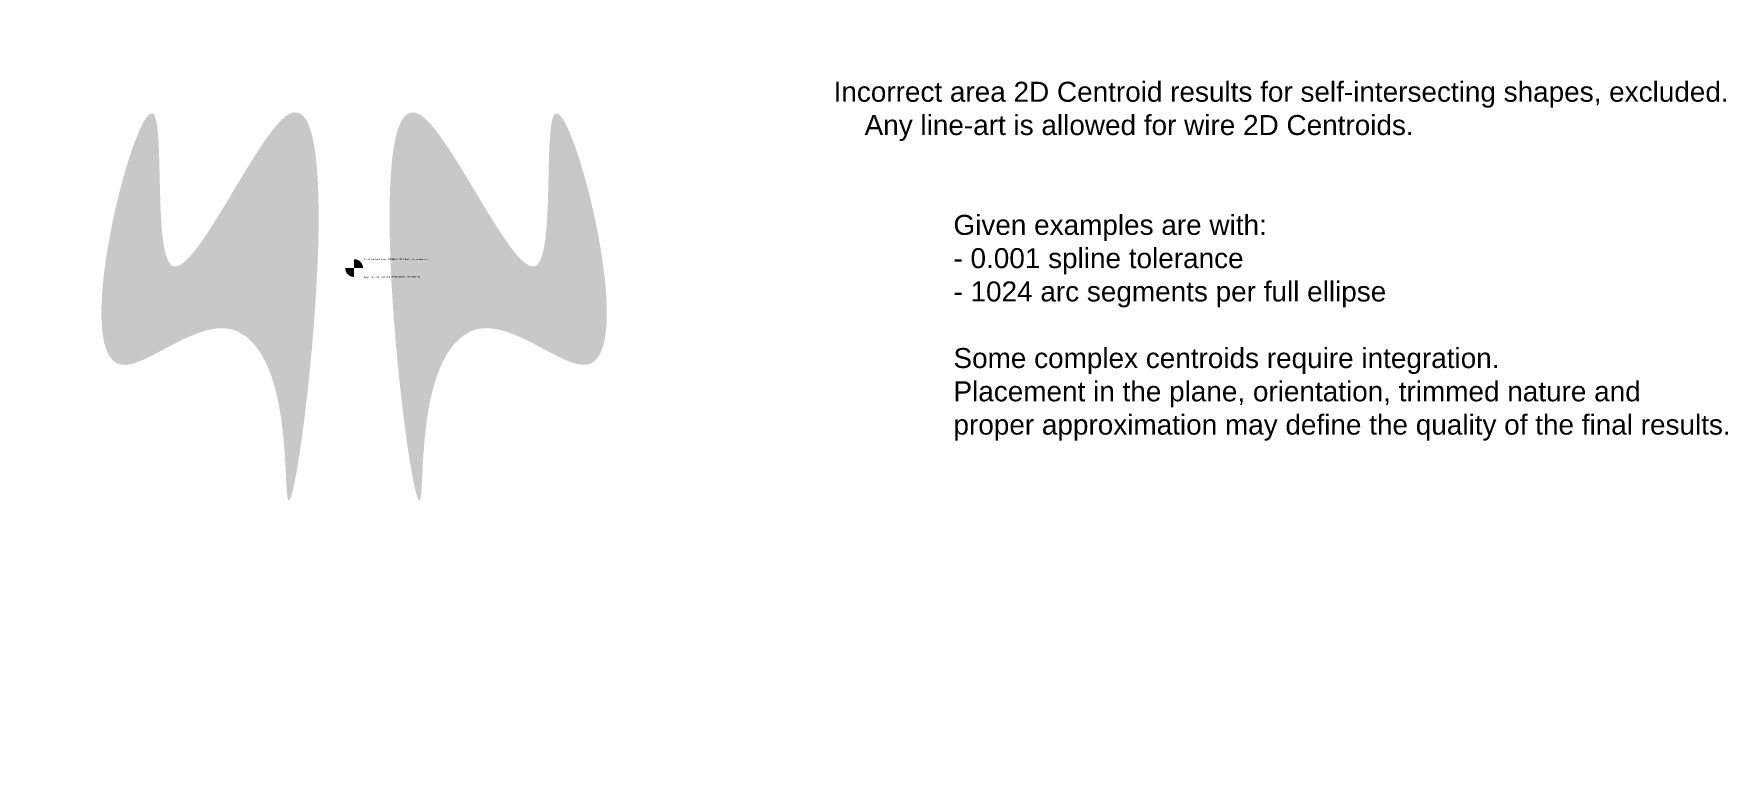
# Model space of a CAD drawing. Header units: millimetres. Extents: x 300 to 5400, y 194 to 3003.
# Drawn here: x 2819 to 5363, y 194 to 1272 of the extents above; entities that cross this region are included whole.
import ezdxf

# ---------------------------------------------------------------- set-up
doc = ezdxf.new("R2010")
doc.units = ezdxf.units.MM
for name, color, linetype, lineweight, true_color in [('As Hatch', 18, 'Continuous', 15, 0x000000), ('Centroid Examples (empty) ... As area centroid (empty) ... As arc segments (78)', 3, 'Continuous', 15, 0x00ff00), ('Text', 18, 'Continuous', 15, 0x000000)]:
    doc.layers.add(name, color=color, linetype=linetype, lineweight=lineweight, true_color=true_color)
doc.styles.add('textstyle27', font='arial.ttf')
doc.styles.add('textstyle29', font='arial.ttf')
doc.styles.add('textstyle54', font='')
doc.styles.add('textstyle55', font='')
doc.styles.get('textstyle54').set_extended_font_data('ISOCP')
doc.styles.get('textstyle55').set_extended_font_data('ISOCP')

msp = doc.modelspace()

# ---------------------------------------------------------------- hatches: boundary and pattern name
at = {"layer": 'As Hatch', "transparency": 33554687}
h = msp.add_hatch(color=256, dxfattribs=at)
edge = h.paths.add_edge_path(flags=0)
edge.add_spline(control_points=[(3125, 825), (3069.9, 850.4), (2819.2, 597.2), (3038.9, 1427.2), (2981.5, 721.3), (3341.6, 1563.3), (3173.2, 194.5), (3204, 788.6), (3125, 825)], knot_values=[0, 0, 0, 0, 728.010989, 2241.285584, 3146.824098, 4286.999523, 6586.999523, 7631.030174, 7631.030174, 7631.030174, 7631.030174], degree=3, periodic=0)
edge = h.paths.add_edge_path(flags=0)
edge.add_spline(control_points=[(3475, 825), (3530.1, 850.4), (3780.8, 597.2), (3561.1, 1427.2), (3618.5, 721.3), (3258.4, 1563.3), (3426.8, 194.5), (3396, 788.6), (3475, 825)], knot_values=[0, 0, 0, 0, 728.010989, 2241.285584, 3146.824098, 4286.999523, 6586.999523, 7631.030174, 7631.030174, 7631.030174, 7631.030174], degree=3, periodic=0)

# ---------------------------------------------------------------- linework, layer by layer
at = {"layer": 'Centroid Examples (empty) ... As area centroid (empty) ... As arc segments (78)', "color": 73, "true_color": 0x9bdc70, "flags": 128}
msp.add_lwpolyline([(3286.7, 920.2, 0, 0, 1), (3313.3, 920.2, 0, 0, 0), (3306.7, 920.2, 13.4, 13.4, 0.414214), (3300, 926.8, 0, 0, 0), (3300, 913.5, 13.4, 13.4, -0.414214), (3293.3, 920.2, 0, 0, 0), (3286.7, 920.2, 0, 0, -1), (3313.3, 920.2, 0, 0, 0)], format="xyseb", dxfattribs=at)

# ---------------------------------------------------------------- texts
at = {"layer": 'Centroid Examples (empty) ... As area centroid (empty) ... As arc segments (78)', "color": 73, "true_color": 0x9bdc70, "char_height": 2.5, "attachment_point": 1}
for s, insert, style in [('Total hatched area: 175586.347973 (Incl. approximations)', (3314.6, 934.7), 'textstyle54'), ('Approximated centroid: (3300.000000, 920.155749)', (3314.6, 908.1), 'textstyle55')]:
    msp.add_mtext(s, dxfattribs=dict(at, insert=insert, style=style))
at = {"layer": 'Text', "color": 1, "true_color": 0xff0000, "insert": (4020, 1200), "char_height": 30, "attachment_point": 1, "style": 'textstyle27'}
msp.add_mtext('Incorrect area 2D Centroid results for self-intersecting shapes, excluded.\\P    \\C3;Any line-art is allowed for wire 2D Centroids.', dxfattribs=at)
at = {"layer": 'Text', "color": 3, "true_color": 0x00ff00, "insert": (4200, 1000), "char_height": 30, "attachment_point": 1, "style": 'textstyle29'}
msp.add_mtext('Given examples are with:\\P- 0.001 spline tolerance\\P- 1024 arc segments per full ellipse\\P\\PSome complex centroids require integration.\\PPlacement in the plane, orientation, trimmed nature and\\Pproper approximation may define the quality of the final results.\\P', dxfattribs=at)

doc.saveas('drawing.dxf')
